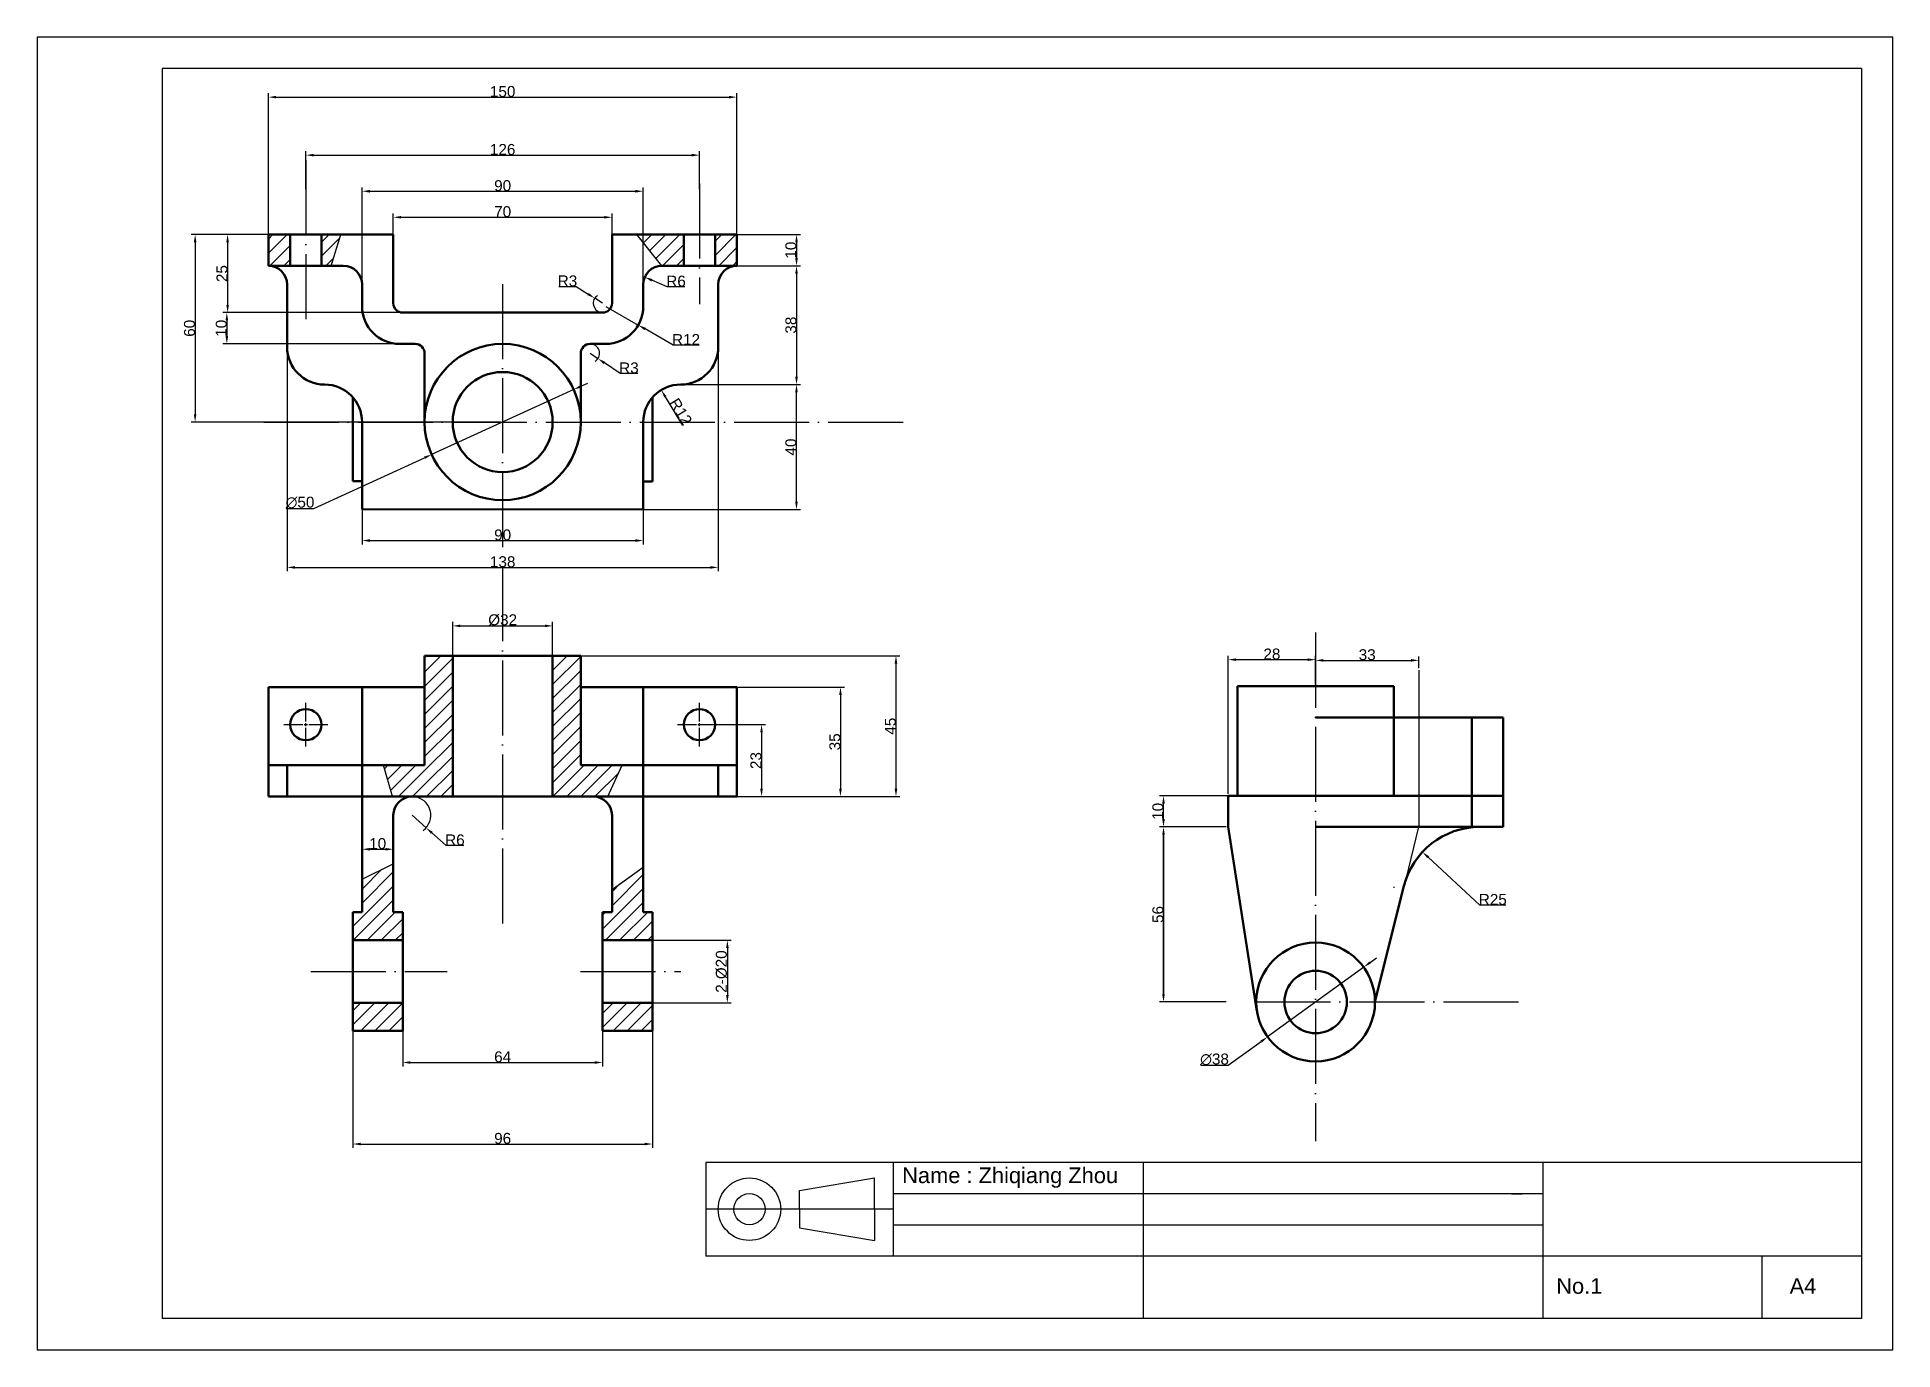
# Model space of a CAD drawing. Header units: millimetres. Extents: x 4111 to 4705, y 3215 to 3635.
import ezdxf

# ---------------------------------------------------------------- set-up
doc = ezdxf.new("R2010")
doc.units = ezdxf.units.MM
doc.linetypes.add('ACAD_ISO04W100', pattern=[30, 24, -3, 0, -3])
doc.linetypes.add('CENTER2', pattern=[28.575, 19.05, -3.175, 3.175, -3.175])
doc.layers.add('粗线', color=7, linetype='Continuous', lineweight=50)
doc.layers.add('辅助线', color=1, linetype='ACAD_ISO04W100')
doc.styles.get("Standard").update_dxf_attribs({"font": 'arial.ttf'})
doc.dimstyles.new('机械', dxfattribs={"dimtxt": 3.5, "dimasz": 2.5, "dimexe": 1.25, "dimexo": 0.625, "dimgap": 0, "dimtad": 1, "dimtoh": 1, "dimdsep": 46, "dimtxsty": 'Standard', "dimcen": 2.5035, "dimclrd": 3, "dimclre": 3, "dimclrt": 3, "dimadec": 0, "dimazin": 0, "dimtfac": 1, "dimtmove": 0, "dimatfit": 3, "dimfxl": 0, "dimarcsym": 0})

# ---------------------------------------------------------------- blocks, each defined once
blk = doc.blocks.new('*D1')
at = {"color": 3, "lineweight": -2, "transparency": 16777216}
for p, q in [((4184.41, 3571.37), (4170.74, 3571.37)), ((4171.99, 3568.87), (4171.99, 3548.87)), ((4227.41, 3546.37), (4170.74, 3546.37))]:
    blk.add_line(p, q, dxfattribs=at)
at = {"color": 3, "transparency": 16777216}
for points in [[(4171.57, 3568.87), (4172.4, 3568.87), (4171.99, 3571.37)], [(4171.57, 3548.87), (4172.4, 3548.87), (4171.99, 3546.37)]]:
    blk.add_solid(points, dxfattribs=at)
at = {"layer": 'Defpoints', "color": 0, "transparency": 16777216}
for p in [(4185.03, 3571.37), (4171.99, 3546.37), (4228.03, 3546.37)]:
    blk.add_point(p, dxfattribs=at)
at = {"color": 3, "transparency": 16777216, "insert": (4170.2, 3558.87), "char_height": 3.5, "attachment_point": 5, "rotation": 90}
blk.add_mtext('25', dxfattribs=at)
blk = doc.blocks.new('*D2')
at = {"color": 3, "lineweight": -2, "transparency": 16777216}
for p, q in [((4232.17, 3546.37), (4170.5, 3546.37)), ((4171.75, 3543.87), (4171.75, 3538.87)), ((4232.17, 3536.37), (4170.5, 3536.37))]:
    blk.add_line(p, q, dxfattribs=at)
at = {"color": 3, "transparency": 16777216}
for points in [[(4171.33, 3543.87), (4172.16, 3543.87), (4171.75, 3546.37)], [(4171.33, 3538.87), (4172.16, 3538.87), (4171.75, 3536.37)]]:
    blk.add_solid(points, dxfattribs=at)
at = {"layer": 'Defpoints', "color": 0, "transparency": 16777216}
for p in [(4232.79, 3546.37), (4171.75, 3536.37), (4232.79, 3536.37)]:
    blk.add_point(p, dxfattribs=at)
at = {"color": 3, "transparency": 16777216, "insert": (4169.96, 3541.37), "char_height": 3.5, "attachment_point": 5, "rotation": 90}
blk.add_mtext('10', dxfattribs=at)
blk = doc.blocks.new('*D3')
at = {"color": 3, "lineweight": -2, "transparency": 16777216}
for p, q in [((4207.6, 3571.37), (4160.34, 3571.37)), ((4161.59, 3568.87), (4161.59, 3513.87)), ((4259.41, 3511.37), (4160.34, 3511.37))]:
    blk.add_line(p, q, dxfattribs=at)
at = {"color": 3, "transparency": 16777216}
for points in [[(4161.18, 3568.87), (4162.01, 3568.87), (4161.59, 3571.37)], [(4161.18, 3513.87), (4162.01, 3513.87), (4161.59, 3511.37)]]:
    blk.add_solid(points, dxfattribs=at)
at = {"layer": 'Defpoints', "color": 0, "transparency": 16777216}
for p in [(4208.22, 3571.37), (4161.59, 3511.37), (4260.03, 3511.37)]:
    blk.add_point(p, dxfattribs=at)
at = {"color": 3, "transparency": 16777216, "insert": (4159.8, 3541.37), "char_height": 3.5, "attachment_point": 5, "rotation": 90}
blk.add_mtext('60', dxfattribs=at)
blk = doc.blocks.new('*D4')
at = {"color": 3, "lineweight": -2, "transparency": 16777216}
for p, q in [((4285.04, 3522.8), (4287.32, 3523.84)), ((4282.77, 3521.76), (4237.29, 3500.98)), ((4199.57, 3483.74), (4235.02, 3499.94)), ((4190.76, 3483.74), (4199.57, 3483.74))]:
    blk.add_line(p, q, dxfattribs=at)
at = {"color": 3, "transparency": 16777216}
for points in [[(4284.87, 3523.18), (4285.22, 3522.42), (4282.77, 3521.76)], [(4234.84, 3500.32), (4235.19, 3499.56), (4237.29, 3500.98)]]:
    blk.add_solid(points, dxfattribs=at)
at = {"layer": 'Defpoints', "color": 0, "transparency": 16777216}
for p in [(4282.77, 3521.76), (4237.29, 3500.98)]:
    blk.add_point(p, dxfattribs=at)
at = {"color": 3, "transparency": 16777216, "insert": (4195.16, 3485.63), "char_height": 3.5, "attachment_point": 5}
blk.add_mtext('∅50', dxfattribs=at)
blk = doc.blocks.new('*D5')
at = {"color": 3, "lineweight": -2, "transparency": 16777216}
for p, q in [((4215.03, 3485.76), (4215.03, 3472.2)), ((4305.03, 3485.76), (4305.03, 3472.2)), ((4217.53, 3473.45), (4302.53, 3473.45))]:
    blk.add_line(p, q, dxfattribs=at)
at = {"color": 3, "transparency": 16777216}
for points in [[(4217.53, 3473.87), (4217.53, 3473.03), (4215.03, 3473.45)], [(4302.53, 3473.87), (4302.53, 3473.03), (4305.03, 3473.45)]]:
    blk.add_solid(points, dxfattribs=at)
at = {"layer": 'Defpoints', "color": 0, "transparency": 16777216}
for p in [(4215.03, 3486.38), (4305.03, 3486.38), (4305.03, 3473.45)]:
    blk.add_point(p, dxfattribs=at)
at = {"color": 3, "transparency": 16777216, "insert": (4260.03, 3475.24), "char_height": 3.5, "attachment_point": 5}
blk.add_mtext('90', dxfattribs=at)
blk = doc.blocks.new('*D6')
at = {"color": 3, "lineweight": -2, "transparency": 16777216}
for p, q in [((4191.03, 3539.97), (4191.03, 3463.61)), ((4329.03, 3539.97), (4329.03, 3463.61)), ((4193.53, 3464.86), (4326.53, 3464.86))]:
    blk.add_line(p, q, dxfattribs=at)
at = {"color": 3, "transparency": 16777216}
for points in [[(4193.53, 3465.28), (4193.53, 3464.45), (4191.03, 3464.86)], [(4326.53, 3465.28), (4326.53, 3464.45), (4329.03, 3464.86)]]:
    blk.add_solid(points, dxfattribs=at)
at = {"layer": 'Defpoints', "color": 0, "transparency": 16777216}
for p in [(4191.03, 3540.59), (4329.03, 3540.59), (4329.03, 3464.86)]:
    blk.add_point(p, dxfattribs=at)
at = {"color": 3, "transparency": 16777216, "insert": (4260.03, 3466.65), "char_height": 3.5, "attachment_point": 5}
blk.add_mtext('138', dxfattribs=at)
blk = doc.blocks.new('*D7')
at = {"color": 3, "lineweight": -2, "transparency": 16777216}
for p, q in [((4225.03, 3560.99), (4225.03, 3578.13)), ((4227.53, 3576.88), (4292.53, 3576.88)), ((4295.03, 3560.99), (4295.03, 3578.13))]:
    blk.add_line(p, q, dxfattribs=at)
at = {"color": 3, "transparency": 16777216}
for points in [[(4227.53, 3577.3), (4227.53, 3576.47), (4225.03, 3576.88)], [(4292.53, 3577.3), (4292.53, 3576.47), (4295.03, 3576.88)]]:
    blk.add_solid(points, dxfattribs=at)
at = {"layer": 'Defpoints', "color": 0, "transparency": 16777216}
for p in [(4295.03, 3576.88), (4225.03, 3560.37), (4295.03, 3560.37)]:
    blk.add_point(p, dxfattribs=at)
at = {"color": 3, "transparency": 16777216, "insert": (4260.03, 3578.67), "char_height": 3.5, "attachment_point": 5}
blk.add_mtext('70', dxfattribs=at)
blk = doc.blocks.new('*D8')
at = {"color": 3, "lineweight": -2, "transparency": 16777216}
for p, q in [((4215.03, 3555.99), (4215.03, 3586.46)), ((4217.53, 3585.21), (4302.53, 3585.21)), ((4305.03, 3555.99), (4305.03, 3586.46))]:
    blk.add_line(p, q, dxfattribs=at)
at = {"color": 3, "transparency": 16777216}
for points in [[(4217.53, 3585.62), (4217.53, 3584.79), (4215.03, 3585.21)], [(4302.53, 3585.62), (4302.53, 3584.79), (4305.03, 3585.21)]]:
    blk.add_solid(points, dxfattribs=at)
at = {"layer": 'Defpoints', "color": 0, "transparency": 16777216}
for p in [(4305.03, 3585.21), (4215.03, 3555.37), (4305.03, 3555.37)]:
    blk.add_point(p, dxfattribs=at)
at = {"color": 3, "transparency": 16777216, "insert": (4260.03, 3586.99), "char_height": 3.5, "attachment_point": 5}
blk.add_mtext('90', dxfattribs=at)
blk = doc.blocks.new('*D9')
at = {"color": 3, "lineweight": -2, "transparency": 16777216}
for p, q in [((4197.03, 3585.83), (4197.03, 3598.02)), ((4199.53, 3596.77), (4320.53, 3596.77)), ((4323.03, 3585.83), (4323.03, 3598.02))]:
    blk.add_line(p, q, dxfattribs=at)
at = {"color": 3, "transparency": 16777216}
for points in [[(4199.53, 3597.19), (4199.53, 3596.35), (4197.03, 3596.77)], [(4320.53, 3597.19), (4320.53, 3596.35), (4323.03, 3596.77)]]:
    blk.add_solid(points, dxfattribs=at)
at = {"layer": 'Defpoints', "color": 0, "transparency": 16777216}
for p in [(4323.03, 3596.77), (4197.03, 3585.21), (4323.03, 3585.21)]:
    blk.add_point(p, dxfattribs=at)
at = {"color": 3, "transparency": 16777216, "insert": (4260.03, 3598.56), "char_height": 3.5, "attachment_point": 5}
blk.add_mtext('126', dxfattribs=at)
blk = doc.blocks.new('*D10')
at = {"color": 3, "lineweight": -2, "transparency": 16777216}
for p, q in [((4185.03, 3566.99), (4185.03, 3616.57)), ((4187.53, 3615.32), (4332.53, 3615.32)), ((4335.03, 3566.99), (4335.03, 3616.57))]:
    blk.add_line(p, q, dxfattribs=at)
at = {"color": 3, "transparency": 16777216}
for points in [[(4187.53, 3615.74), (4187.53, 3614.91), (4185.03, 3615.32)], [(4332.53, 3615.74), (4332.53, 3614.91), (4335.03, 3615.32)]]:
    blk.add_solid(points, dxfattribs=at)
at = {"layer": 'Defpoints', "color": 0, "transparency": 16777216}
for p in [(4335.03, 3615.32), (4185.03, 3566.37), (4335.03, 3566.37)]:
    blk.add_point(p, dxfattribs=at)
at = {"color": 3, "transparency": 16777216, "insert": (4260.03, 3617.11), "char_height": 3.5, "attachment_point": 5}
blk.add_mtext('150', dxfattribs=at)
blk = doc.blocks.new('*D11')
at = {"color": 3, "lineweight": -2, "transparency": 16777216}
for p, q in [((4332.42, 3571.37), (4355.34, 3571.37)), ((4354.09, 3568.87), (4354.09, 3563.87)), ((4332.42, 3561.37), (4355.34, 3561.37))]:
    blk.add_line(p, q, dxfattribs=at)
at = {"color": 3, "transparency": 16777216}
for points in [[(4353.67, 3568.87), (4354.51, 3568.87), (4354.09, 3571.37)], [(4353.67, 3563.87), (4354.51, 3563.87), (4354.09, 3561.37)]]:
    blk.add_solid(points, dxfattribs=at)
at = {"layer": 'Defpoints', "color": 0, "transparency": 16777216}
for p in [(4331.8, 3571.37), (4331.8, 3561.37), (4354.09, 3561.37)]:
    blk.add_point(p, dxfattribs=at)
at = {"color": 3, "transparency": 16777216, "insert": (4352.3, 3566.37), "char_height": 3.5, "attachment_point": 5, "rotation": 90}
blk.add_mtext('10', dxfattribs=at)
blk = doc.blocks.new('*D12')
at = {"color": 3, "lineweight": -2, "transparency": 16777216}
for p, q in [((4332.42, 3561.37), (4355.34, 3561.37)), ((4354.09, 3558.87), (4354.09, 3525.87)), ((4317.66, 3523.37), (4355.34, 3523.37))]:
    blk.add_line(p, q, dxfattribs=at)
at = {"color": 3, "transparency": 16777216}
for points in [[(4353.67, 3558.87), (4354.51, 3558.87), (4354.09, 3561.37)], [(4353.67, 3525.87), (4354.51, 3525.87), (4354.09, 3523.37)]]:
    blk.add_solid(points, dxfattribs=at)
at = {"layer": 'Defpoints', "color": 0, "transparency": 16777216}
for p in [(4331.8, 3561.37), (4317.03, 3523.37), (4354.09, 3523.37)]:
    blk.add_point(p, dxfattribs=at)
at = {"color": 3, "transparency": 16777216, "insert": (4352.3, 3542.37), "char_height": 3.5, "attachment_point": 5, "rotation": 90}
blk.add_mtext('38', dxfattribs=at)
blk = doc.blocks.new('*D13')
at = {"color": 3, "lineweight": -2, "transparency": 16777216}
blk.add_line((4317.72, 3510.23), (4312.1, 3519.49), dxfattribs=at)
at = {"color": 3, "transparency": 16777216}
blk.add_solid([(4312.45, 3519.7), (4311.74, 3519.27), (4310.8, 3521.62)], dxfattribs=at)
at = {"layer": 'Defpoints', "color": 0, "transparency": 16777216}
for p in [(4310.8, 3521.62), (4317.03, 3511.37)]:
    blk.add_point(p, dxfattribs=at)
at = {"color": 3, "transparency": 16777216, "insert": (4317.06, 3514.71), "char_height": 3.5, "attachment_point": 5, "rotation": 301.29414}
blk.add_mtext('R12', dxfattribs=at)
blk = doc.blocks.new('*D14')
at = {"color": 3, "lineweight": -2, "transparency": 16777216}
for p, q in [((4288.03, 3533.37), (4290.52, 3531.69)), ((4297.62, 3526.89), (4292.59, 3530.29)), ((4303.27, 3526.89), (4297.62, 3526.89))]:
    blk.add_line(p, q, dxfattribs=at)
blk.add_arc((4288.03, 3533.37), 3, 302.07634, 78.06338, dxfattribs=at)
at = {"color": 3, "transparency": 16777216}
blk.add_solid([(4292.82, 3530.63), (4292.35, 3529.94), (4290.52, 3531.69)], dxfattribs=at)
at = {"layer": 'Defpoints', "color": 0, "transparency": 16777216}
for p in [(4288.03, 3533.37), (4290.52, 3531.69)]:
    blk.add_point(p, dxfattribs=at)
at = {"color": 3, "transparency": 16777216, "insert": (4300.44, 3528.68), "char_height": 3.5, "attachment_point": 5}
blk.add_mtext('R3', dxfattribs=at)
blk = doc.blocks.new('*D15')
at = {"color": 3, "lineweight": -2, "transparency": 16777216}
for p, q in [((4312.7, 3554.65), (4307.81, 3556.74)), ((4318.35, 3554.65), (4312.7, 3554.65))]:
    blk.add_line(p, q, dxfattribs=at)
at = {"color": 3, "transparency": 16777216}
blk.add_solid([(4307.97, 3557.13), (4307.65, 3556.36), (4305.51, 3557.72)], dxfattribs=at)
at = {"layer": 'Defpoints', "color": 0, "transparency": 16777216}
for p in [(4305.51, 3557.72), (4311.03, 3555.37)]:
    blk.add_point(p, dxfattribs=at)
at = {"color": 3, "transparency": 16777216, "insert": (4315.53, 3556.44), "char_height": 3.5, "attachment_point": 5}
blk.add_mtext('R6', dxfattribs=at)
blk = doc.blocks.new('*D16')
at = {"color": 3, "lineweight": -2, "transparency": 16777216}
for p, q in [((4277.96, 3554.72), (4283.61, 3554.72)), ((4283.61, 3554.72), (4287.39, 3552.32)), ((4292.03, 3549.37), (4289.5, 3550.98))]:
    blk.add_line(p, q, dxfattribs=at)
blk.add_arc((4292.03, 3549.37), 3, 123.67905, 258.06338, dxfattribs=at)
at = {"color": 3, "transparency": 16777216}
blk.add_solid([(4287.61, 3552.67), (4287.17, 3551.97), (4289.5, 3550.98)], dxfattribs=at)
at = {"layer": 'Defpoints', "color": 0, "transparency": 16777216}
for p in [(4289.5, 3550.98), (4292.03, 3549.37)]:
    blk.add_point(p, dxfattribs=at)
at = {"color": 3, "transparency": 16777216, "insert": (4280.78, 3556.51), "char_height": 3.5, "attachment_point": 5}
blk.add_mtext('R3', dxfattribs=at)
blk = doc.blocks.new('*D17')
at = {"color": 3, "lineweight": -2, "transparency": 16777216}
for p, q in [((4293.03, 3548.37), (4303.44, 3542.4)), ((4314.57, 3536.02), (4305.61, 3541.15)), ((4322.9, 3536.02), (4314.57, 3536.02))]:
    blk.add_line(p, q, dxfattribs=at)
at = {"color": 3, "transparency": 16777216}
blk.add_solid([(4305.82, 3541.52), (4305.4, 3540.79), (4303.44, 3542.4)], dxfattribs=at)
at = {"layer": 'Defpoints', "color": 0, "transparency": 16777216}
for p in [(4293.03, 3548.37), (4303.44, 3542.4)]:
    blk.add_point(p, dxfattribs=at)
at = {"color": 3, "transparency": 16777216, "insert": (4318.73, 3537.77), "char_height": 3.5, "attachment_point": 5}
blk.add_mtext('R12', dxfattribs=at)
blk = doc.blocks.new('*D18')
at = {"color": 3, "lineweight": -2, "transparency": 16777216}
for p, q in [((4244.03, 3414.68), (4244.03, 3447.41)), ((4246.53, 3446.16), (4273.53, 3446.16)), ((4276.03, 3414.68), (4276.03, 3447.41))]:
    blk.add_line(p, q, dxfattribs=at)
at = {"color": 3, "transparency": 16777216}
for points in [[(4246.53, 3446.58), (4246.53, 3445.74), (4244.03, 3446.16)], [(4273.53, 3446.58), (4273.53, 3445.74), (4276.03, 3446.16)]]:
    blk.add_solid(points, dxfattribs=at)
at = {"layer": 'Defpoints', "color": 0, "transparency": 16777216}
for p in [(4276.03, 3446.16), (4244.03, 3414.06), (4276.03, 3414.06)]:
    blk.add_point(p, dxfattribs=at)
at = {"color": 3, "transparency": 16777216, "insert": (4260.03, 3448.04), "char_height": 3.5, "attachment_point": 5}
blk.add_mtext('%%C32', dxfattribs=at)
blk = doc.blocks.new('*U19')
at = {"color": 0, "linetype": 'CENTER2', "transparency": 16777216}
for p, q in [((0, 1), (0, 7)), ((-7, 0), (-1, 0)), ((1, 0), (7, 0)), ((0, -7), (0, -1))]:
    blk.add_line(p, q, dxfattribs=at)
at = {"color": 0, "linetype": 'Continuous', "transparency": 16777216}
for p, q in [((-0.5, 0), (0.5, 0)), ((0, -0.5), (0, 0.5))]:
    blk.add_line(p, q, dxfattribs=at)
blk = doc.blocks.new('*U20')
at = {"color": 0, "linetype": 'CENTER2', "transparency": 16777216}
for p, q in [((0, 1), (0, 7)), ((-7, 0), (-1, 0)), ((1, 0), (7, 0)), ((0, -7), (0, -1))]:
    blk.add_line(p, q, dxfattribs=at)
at = {"color": 0, "linetype": 'Continuous', "transparency": 16777216}
for p, q in [((-0.5, 0), (0.5, 0)), ((0, -0.5), (0, 0.5))]:
    blk.add_line(p, q, dxfattribs=at)
blk = doc.blocks.new('*D21')
at = {"color": 3, "lineweight": -2, "transparency": 16777216}
for p, q in [((4215.03, 3374.69), (4215.03, 3373.44)), ((4217.53, 3374.69), (4222.53, 3374.69)), ((4225.03, 3374.69), (4225.03, 3373.44))]:
    blk.add_line(p, q, dxfattribs=at)
at = {"color": 3, "transparency": 16777216}
for points in [[(4217.53, 3375.11), (4217.53, 3374.27), (4215.03, 3374.69)], [(4222.53, 3375.11), (4222.53, 3374.27), (4225.03, 3374.69)]]:
    blk.add_solid(points, dxfattribs=at)
at = {"layer": 'Defpoints', "color": 0, "transparency": 16777216}
for p in [(4215.03, 3375.32), (4225.03, 3375.32), (4225.03, 3374.69)]:
    blk.add_point(p, dxfattribs=at)
at = {"color": 3, "transparency": 16777216, "insert": (4220.03, 3376.48), "char_height": 3.5, "attachment_point": 5}
blk.add_mtext('10', dxfattribs=at)
blk = doc.blocks.new('*D22')
at = {"color": 3, "lineweight": -2, "transparency": 16777216}
for p, q in [((4323.66, 3414.56), (4344.15, 3414.56)), ((4342.9, 3412.06), (4342.9, 3394.06)), ((4323.66, 3391.56), (4344.15, 3391.56))]:
    blk.add_line(p, q, dxfattribs=at)
at = {"color": 3, "transparency": 16777216}
for points in [[(4342.48, 3412.06), (4343.31, 3412.06), (4342.9, 3414.56)], [(4342.48, 3394.06), (4343.31, 3394.06), (4342.9, 3391.56)]]:
    blk.add_solid(points, dxfattribs=at)
at = {"layer": 'Defpoints', "color": 0, "transparency": 16777216}
for p in [(4323.03, 3414.56), (4323.03, 3391.56), (4342.9, 3391.56)]:
    blk.add_point(p, dxfattribs=at)
at = {"color": 3, "transparency": 16777216, "insert": (4341.11, 3403.06), "char_height": 3.5, "attachment_point": 5, "rotation": 90}
blk.add_mtext('23', dxfattribs=at)
blk = doc.blocks.new('*D23')
at = {"color": 3, "lineweight": -2, "transparency": 16777216}
for p, q in [((4324.58, 3426.56), (4369.41, 3426.56)), ((4368.16, 3424.06), (4368.16, 3394.06)), ((4324.58, 3391.56), (4369.41, 3391.56))]:
    blk.add_line(p, q, dxfattribs=at)
at = {"color": 3, "transparency": 16777216}
for points in [[(4367.74, 3424.06), (4368.57, 3424.06), (4368.16, 3426.56)], [(4367.74, 3394.06), (4368.57, 3394.06), (4368.16, 3391.56)]]:
    blk.add_solid(points, dxfattribs=at)
at = {"layer": 'Defpoints', "color": 0, "transparency": 16777216}
for p in [(4323.95, 3426.56), (4323.95, 3391.56), (4368.16, 3391.56)]:
    blk.add_point(p, dxfattribs=at)
at = {"color": 3, "transparency": 16777216, "insert": (4366.37, 3409.06), "char_height": 3.5, "attachment_point": 5, "rotation": 90}
blk.add_mtext('35', dxfattribs=at)
blk = doc.blocks.new('*D24')
at = {"color": 3, "lineweight": -2, "transparency": 16777216}
for p, q in [((4281.16, 3436.56), (4387.17, 3436.56)), ((4385.92, 3434.06), (4385.92, 3394.06)), ((4281.16, 3391.56), (4387.17, 3391.56))]:
    blk.add_line(p, q, dxfattribs=at)
at = {"color": 3, "transparency": 16777216}
for points in [[(4385.5, 3434.06), (4386.34, 3434.06), (4385.92, 3436.56)], [(4385.5, 3394.06), (4386.34, 3394.06), (4385.92, 3391.56)]]:
    blk.add_solid(points, dxfattribs=at)
at = {"layer": 'Defpoints', "color": 0, "transparency": 16777216}
for p in [(4280.53, 3436.56), (4280.53, 3391.56), (4385.92, 3391.56)]:
    blk.add_point(p, dxfattribs=at)
at = {"color": 3, "transparency": 16777216, "insert": (4384.14, 3414.06), "char_height": 3.5, "attachment_point": 5, "rotation": 90}
blk.add_mtext('45', dxfattribs=at)
blk = doc.blocks.new('*D25')
at = {"color": 3, "lineweight": -2, "transparency": 16777216}
for p, q in [((4228.03, 3324.93), (4228.03, 3305.22)), ((4292.03, 3324.93), (4292.03, 3305.22)), ((4230.53, 3306.47), (4289.53, 3306.47))]:
    blk.add_line(p, q, dxfattribs=at)
at = {"color": 3, "transparency": 16777216}
for points in [[(4230.53, 3306.88), (4230.53, 3306.05), (4228.03, 3306.47)], [(4289.53, 3306.88), (4289.53, 3306.05), (4292.03, 3306.47)]]:
    blk.add_solid(points, dxfattribs=at)
at = {"layer": 'Defpoints', "color": 0, "transparency": 16777216}
for p in [(4228.03, 3325.56), (4292.03, 3325.56), (4292.03, 3306.47)]:
    blk.add_point(p, dxfattribs=at)
at = {"color": 3, "transparency": 16777216, "insert": (4260.03, 3308.25), "char_height": 3.5, "attachment_point": 5}
blk.add_mtext('64', dxfattribs=at)
blk = doc.blocks.new('*D26')
at = {"color": 3, "lineweight": -2, "transparency": 16777216}
for p, q in [((4212.03, 3330.58), (4212.03, 3279.13)), ((4308.03, 3324.93), (4308.03, 3279.13)), ((4214.53, 3280.38), (4305.53, 3280.38))]:
    blk.add_line(p, q, dxfattribs=at)
at = {"color": 3, "transparency": 16777216}
for points in [[(4214.53, 3280.79), (4214.53, 3279.96), (4212.03, 3280.38)], [(4305.53, 3280.79), (4305.53, 3279.96), (4308.03, 3280.38)]]:
    blk.add_solid(points, dxfattribs=at)
at = {"layer": 'Defpoints', "color": 0, "transparency": 16777216}
for p in [(4212.03, 3331.21), (4308.03, 3325.56), (4308.03, 3280.38)]:
    blk.add_point(p, dxfattribs=at)
at = {"color": 3, "transparency": 16777216, "insert": (4260.03, 3282.17), "char_height": 3.5, "attachment_point": 5}
blk.add_mtext('96', dxfattribs=at)
blk = doc.blocks.new('*D27')
at = {"color": 3, "lineweight": -2, "transparency": 16777216}
for p, q in [((4300.75, 3345.56), (4333.2, 3345.56)), ((4331.95, 3343.06), (4331.95, 3328.06)), ((4300.75, 3325.56), (4333.2, 3325.56))]:
    blk.add_line(p, q, dxfattribs=at)
at = {"color": 3, "transparency": 16777216}
for points in [[(4331.54, 3343.06), (4332.37, 3343.06), (4331.95, 3345.56)], [(4331.54, 3328.06), (4332.37, 3328.06), (4331.95, 3325.56)]]:
    blk.add_solid(points, dxfattribs=at)
at = {"layer": 'Defpoints', "color": 0, "transparency": 16777216}
for p in [(4300.13, 3345.56), (4300.13, 3325.56), (4331.95, 3325.56)]:
    blk.add_point(p, dxfattribs=at)
at = {"color": 3, "transparency": 16777216, "insert": (4330.07, 3335.56), "char_height": 3.5, "attachment_point": 5, "rotation": 90}
blk.add_mtext('2-%%C20', dxfattribs=at)
blk = doc.blocks.new('*D28')
at = {"color": 3, "lineweight": -2, "transparency": 16777216}
for p, q in [((4537.66, 3338.43), (4539.69, 3339.9)), ((4535.64, 3336.96), (4504.86, 3314.67)), ((4492.3, 3305.58), (4502.83, 3313.21)), ((4483.47, 3305.58), (4492.3, 3305.58))]:
    blk.add_line(p, q, dxfattribs=at)
at = {"color": 3, "transparency": 16777216}
for points in [[(4537.42, 3338.77), (4537.91, 3338.09), (4535.64, 3336.96)], [(4502.59, 3313.55), (4503.08, 3312.87), (4504.86, 3314.67)]]:
    blk.add_solid(points, dxfattribs=at)
at = {"layer": 'Defpoints', "color": 0, "transparency": 16777216}
for p in [(4535.64, 3336.96), (4504.86, 3314.67)]:
    blk.add_point(p, dxfattribs=at)
at = {"color": 3, "transparency": 16777216, "insert": (4487.88, 3307.46), "char_height": 3.5, "attachment_point": 5}
blk.add_mtext('∅38', dxfattribs=at)
blk = doc.blocks.new('*D29')
at = {"color": 3, "lineweight": -2, "transparency": 16777216}
for p, q in [((4572.77, 3356.82), (4556.27, 3372.12)), ((4581.16, 3356.82), (4572.77, 3356.82))]:
    blk.add_line(p, q, dxfattribs=at)
at = {"color": 3, "transparency": 16777216}
blk.add_solid([(4556.56, 3372.43), (4555.99, 3371.82), (4554.44, 3373.82)], dxfattribs=at)
at = {"layer": 'Defpoints', "color": 0, "transparency": 16777216}
for p in [(4554.44, 3373.82), (4572.77, 3356.82)]:
    blk.add_point(p, dxfattribs=at)
at = {"color": 3, "transparency": 16777216, "insert": (4576.96, 3358.61), "char_height": 3.5, "attachment_point": 5}
blk.add_mtext('R25', dxfattribs=at)
blk = doc.blocks.new('*D30')
at = {"color": 3, "lineweight": -2, "transparency": 16777216}
for p, q in [((4491.62, 3381.82), (4470.3, 3381.82)), ((4471.55, 3379.32), (4471.55, 3328.32)), ((4491.62, 3325.82), (4470.3, 3325.82))]:
    blk.add_line(p, q, dxfattribs=at)
at = {"color": 3, "transparency": 16777216}
for points in [[(4471.13, 3379.32), (4471.97, 3379.32), (4471.55, 3381.82)], [(4471.13, 3328.32), (4471.97, 3328.32), (4471.55, 3325.82)]]:
    blk.add_solid(points, dxfattribs=at)
at = {"layer": 'Defpoints', "color": 0, "transparency": 16777216}
for p in [(4492.25, 3381.82), (4471.55, 3325.82), (4492.25, 3325.82)]:
    blk.add_point(p, dxfattribs=at)
at = {"color": 3, "transparency": 16777216, "insert": (4469.76, 3353.82), "char_height": 3.5, "attachment_point": 5, "rotation": 90}
blk.add_mtext('56', dxfattribs=at)
blk = doc.blocks.new('*D31')
at = {"color": 3, "lineweight": -2, "transparency": 16777216}
for p, q in [((4480.34, 3381.82), (4470.3, 3381.82)), ((4471.55, 3328.32), (4471.55, 3379.32)), ((4491.62, 3325.82), (4470.3, 3325.82))]:
    blk.add_line(p, q, dxfattribs=at)
at = {"color": 3, "transparency": 16777216}
for points in [[(4471.13, 3379.32), (4471.97, 3379.32), (4471.55, 3381.82)], [(4471.13, 3328.32), (4471.97, 3328.32), (4471.55, 3325.82)]]:
    blk.add_solid(points, dxfattribs=at)
at = {"layer": 'Defpoints', "color": 0, "transparency": 16777216}
for p in [(4471.55, 3381.82), (4480.96, 3381.82), (4492.25, 3325.82)]:
    blk.add_point(p, dxfattribs=at)
at = {"color": 3, "transparency": 16777216, "insert": (4469.76, 3353.82), "char_height": 3.5, "attachment_point": 5, "rotation": 90}
blk.add_mtext('56', dxfattribs=at)
blk = doc.blocks.new('*D32')
at = {"color": 3, "lineweight": -2, "transparency": 16777216}
for p, q in [((4494.62, 3391.82), (4470.3, 3391.82)), ((4471.55, 3384.32), (4471.55, 3389.32)), ((4480.34, 3381.82), (4470.3, 3381.82))]:
    blk.add_line(p, q, dxfattribs=at)
at = {"color": 3, "transparency": 16777216}
for points in [[(4471.13, 3389.32), (4471.97, 3389.32), (4471.55, 3391.82)], [(4471.13, 3384.32), (4471.97, 3384.32), (4471.55, 3381.82)]]:
    blk.add_solid(points, dxfattribs=at)
at = {"layer": 'Defpoints', "color": 0, "transparency": 16777216}
for p in [(4471.55, 3391.82), (4495.25, 3391.82), (4480.96, 3381.82)]:
    blk.add_point(p, dxfattribs=at)
at = {"color": 3, "transparency": 16777216, "insert": (4469.76, 3386.82), "char_height": 3.5, "attachment_point": 5, "rotation": 90}
blk.add_mtext('10', dxfattribs=at)
blk = doc.blocks.new('*D33')
at = {"color": 3, "lineweight": -2, "transparency": 16777216}
for p, q in [((4492.25, 3392.44), (4492.25, 3436.6)), ((4494.75, 3435.35), (4517.75, 3435.35)), ((4520.25, 3427.44), (4520.25, 3436.6))]:
    blk.add_line(p, q, dxfattribs=at)
at = {"color": 3, "transparency": 16777216}
for points in [[(4494.75, 3435.76), (4494.75, 3434.93), (4492.25, 3435.35)], [(4517.75, 3435.76), (4517.75, 3434.93), (4520.25, 3435.35)]]:
    blk.add_solid(points, dxfattribs=at)
at = {"layer": 'Defpoints', "color": 0, "transparency": 16777216}
for p in [(4520.25, 3435.35), (4520.25, 3426.82), (4492.25, 3391.82)]:
    blk.add_point(p, dxfattribs=at)
at = {"color": 3, "transparency": 16777216, "insert": (4506.25, 3437.13), "char_height": 3.5, "attachment_point": 5}
blk.add_mtext('28', dxfattribs=at)
blk = doc.blocks.new('*D34')
at = {"color": 3, "lineweight": -2, "transparency": 16777216}
for p, q in [((4317.66, 3523.37), (4355.32, 3523.37)), ((4354.07, 3485.88), (4354.07, 3520.87)), ((4291.41, 3483.38), (4355.32, 3483.38))]:
    blk.add_line(p, q, dxfattribs=at)
at = {"color": 3, "transparency": 16777216}
for points in [[(4353.66, 3520.87), (4354.49, 3520.87), (4354.07, 3523.37)], [(4353.66, 3485.88), (4354.49, 3485.88), (4354.07, 3483.38)]]:
    blk.add_solid(points, dxfattribs=at)
at = {"layer": 'Defpoints', "color": 0, "transparency": 16777216}
for p in [(4317.03, 3523.37), (4354.07, 3523.37), (4290.79, 3483.38)]:
    blk.add_point(p, dxfattribs=at)
at = {"color": 3, "transparency": 16777216, "insert": (4352.29, 3503.37), "char_height": 3.5, "attachment_point": 5, "rotation": 90}
blk.add_mtext('40', dxfattribs=at)
blk = doc.blocks.new('*D35')
at = {"color": 3, "lineweight": -2, "transparency": 16777216}
for p, q in [((4520.25, 3432.65), (4520.25, 3436.37)), ((4522.75, 3435.12), (4550.75, 3435.12)), ((4553.25, 3432.65), (4553.25, 3436.37))]:
    blk.add_line(p, q, dxfattribs=at)
at = {"color": 3, "transparency": 16777216}
for points in [[(4522.75, 3435.54), (4522.75, 3434.7), (4520.25, 3435.12)], [(4550.75, 3435.54), (4550.75, 3434.7), (4553.25, 3435.12)]]:
    blk.add_solid(points, dxfattribs=at)
at = {"layer": 'Defpoints', "color": 0, "transparency": 16777216}
for p in [(4553.25, 3435.12), (4520.25, 3432.02), (4553.25, 3432.02)]:
    blk.add_point(p, dxfattribs=at)
at = {"color": 3, "transparency": 16777216, "insert": (4536.75, 3436.91), "char_height": 3.5, "attachment_point": 5}
blk.add_mtext('33', dxfattribs=at)

msp = doc.modelspace()

# ---------------------------------------------------------------- hatches: boundary and pattern name
h = msp.add_hatch()
h.set_pattern_fill('LINE', color=4, angle=45)
h.paths.add_polyline_path([(4192.03, 3571.369), (4185.03, 3571.369), (4185.03, 3561.369), (4192.03, 3561.369)])
h = msp.add_hatch()
h.set_pattern_fill('LINE', color=4, angle=45)
h.paths.add_polyline_path([(4208.224, 3571.369), (4202.03, 3571.369), (4202.03, 3561.369), (4205.127, 3561.369)])
h = msp.add_hatch()
h.set_pattern_fill('LINE', color=4, angle=45)
h.paths.add_polyline_path([(4318.03, 3571.369), (4303.021, 3571.369), (4311.03, 3561.369), (4318.03, 3561.369)])
h = msp.add_hatch()
h.set_pattern_fill('LINE', color=4, angle=45)
h.paths.add_polyline_path([(4335.03, 3571.369), (4328.03, 3571.369), (4328.03, 3561.369), (4335.03, 3561.369)])
h = msp.add_hatch()
h.set_pattern_fill('LINE', color=4, angle=45)
h.paths.add_polyline_path([(4244.03, 3436.557), (4235.03, 3436.557), (4235.03, 3391.557), (4244.03, 3391.557)])
h = msp.add_hatch()
h.set_pattern_fill('LINE', color=4, angle=45)
h.paths.add_polyline_path([(4285.03, 3436.557), (4276.03, 3436.557), (4276.03, 3426.557), (4276.03, 3391.557), (4285.03, 3391.557)])
h = msp.add_hatch()
h.set_pattern_fill('LINE', color=4, angle=45)
h.paths.add_polyline_path([(4235.03, 3401.557), (4221.85, 3401.557), (4224.743, 3391.557), (4235.03, 3391.557)])
h = msp.add_hatch()
h.set_pattern_fill('LINE', color=4, angle=45)
h.paths.add_polyline_path([(4298.289, 3401.557), (4285.03, 3401.557), (4285.03, 3391.557), (4293.641, 3391.557)])
h = msp.add_hatch()
h.set_pattern_fill('LINE', color=4, angle=45)
h.paths.add_polyline_path([(4228.03, 3354.557), (4225.03, 3354.557), (4225.03, 3370.057), (4215.03, 3365.14), (4215.03, 3354.557), (4212.03, 3354.557), (4212.03, 3345.557), (4228.03, 3345.557)])
h = msp.add_hatch()
h.set_pattern_fill('LINE', color=4, angle=45)
h.paths.add_polyline_path([(4308.03, 3354.557), (4305.03, 3354.557), (4305.03, 3368.963), (4295.03, 3361.834), (4295.03, 3354.557), (4292.03, 3354.557), (4292.03, 3345.557), (4308.03, 3345.557)])
h = msp.add_hatch()
h.set_pattern_fill('LINE', color=4, angle=45)
h.paths.add_polyline_path([(4228.03, 3325.557), (4212.03, 3325.557), (4212.03, 3316.557), (4228.03, 3316.557)])
h = msp.add_hatch()
h.set_pattern_fill('LINE', color=4, angle=45)
h.paths.add_polyline_path([(4308.03, 3325.557), (4292.03, 3325.557), (4292.03, 3316.557), (4308.03, 3316.557)])

# ---------------------------------------------------------------- linework, layer by layer
for p, q in [((4695.016, 3624.521), (4151.016, 3624.521)), ((4151.016, 3624.521), (4151.016, 3224.521)), ((4695.016, 3624.521), (4695.016, 3224.521)), ((4205.127, 3561.369), (4208.224, 3571.369)), ((4311.03, 3561.369), (4303.021, 3571.369)), ((4553.248, 3432.021), (4553.248, 3381.819)), ((4224.743, 3391.557), (4221.85, 3401.557)), ((4293.641, 3391.557), (4298.289, 3401.557)), ((4549.192, 3365.138), (4553.248, 3381.819)), ((4215.03, 3365.14), (4225.03, 3370.057)), ((4295.03, 3361.834), (4305.03, 3368.963)), ((4695.016, 3274.521), (4325.016, 3274.521)), ((4325.016, 3274.521), (4325.016, 3244.521)), ((4385.016, 3274.521), (4385.016, 3244.521)), ((4465.016, 3274.521), (4465.016, 3224.521)), ((4593.016, 3274.521), (4593.016, 3224.521)), ((4355.016, 3265.521), (4379.016, 3269.521)), ((4379.016, 3259.521), (4379.016, 3269.521)), ((4355.016, 3259.521), (4355.016, 3265.521)), ((4385.016, 3264.521), (4593.016, 3264.521)), ((4593.016, 3264.521), (4583.02, 3264.246)), ((4385.016, 3259.521), (4325.016, 3259.521)), ((4355.016, 3259.521), (4355.016, 3253.521)), ((4379.016, 3259.521), (4379.016, 3249.521)), ((4355.016, 3253.521), (4379.016, 3249.521)), ((4385.016, 3254.521), (4593.016, 3254.521)), ((4695.016, 3244.521), (4325.016, 3244.521)), ((4663.016, 3244.521), (4663.016, 3224.521)), ((4695.016, 3224.521), (4151.016, 3224.521))]:
    msp.add_line(p, q)
at = {"color": 3}
for p, q in [((4231.03, 3385.557), (4235.515, 3381.572)), ((4241.925, 3375.877), (4237.384, 3379.911)), ((4247.566, 3375.877), (4241.925, 3375.877))]:
    msp.add_line(p, q, dxfattribs=at)
msp.add_lwpolyline([(4111.016, 3214.521), (4705.016, 3214.521), (4705.016, 3634.521), (4111.016, 3634.521)], close=True)
for radius in [10, 5]:
    msp.add_circle((4339.016, 3259.521), radius)
msp.add_arc((4231.03, 3385.557), 6, 306.440372, 84.03169, dxfattribs=at)
msp.add_solid([(4237.661, 3380.223), (4237.107, 3379.6), (4235.515, 3381.572)], dxfattribs=at)
at = {"layer": '粗线'}
for p, q in [((4185.03, 3571.369), (4225.03, 3571.369)), ((4185.03, 3571.369), (4185.03, 3561.369)), ((4192.03, 3561.369), (4192.03, 3571.369)), ((4202.03, 3561.369), (4202.03, 3571.369)), ((4225.03, 3549.369), (4225.03, 3571.369)), ((4295.03, 3549.369), (4295.03, 3571.369)), ((4295.03, 3571.369), (4335.03, 3571.369)), ((4318.03, 3561.369), (4318.03, 3571.369)), ((4328.03, 3561.369), (4328.03, 3571.369)), ((4335.03, 3571.369), (4335.03, 3561.369)), ((4185.03, 3561.369), (4209.03, 3561.369)), ((4311.03, 3561.369), (4335.03, 3561.369)), ((4191.03, 3555.369), (4191.03, 3535.369)), ((4215.03, 3555.369), (4215.03, 3548.369)), ((4305.03, 3555.369), (4305.03, 3548.369)), ((4329.03, 3555.369), (4329.03, 3535.369)), ((4228.03, 3546.369), (4292.03, 3546.369)), ((4227.03, 3536.369), (4232.03, 3536.369)), ((4288.03, 3536.369), (4293.03, 3536.369)), ((4235.03, 3511.369), (4235.03, 3533.369)), ((4285.03, 3511.369), (4285.03, 3533.369)), ((4212.03, 3492.452), (4212.03, 3519.306)), ((4308.03, 3492.365), (4308.03, 3519.306)), ((4215.03, 3483.491), (4215.03, 3511.369)), ((4305.03, 3483.369), (4305.03, 3511.369)), ((4212.03, 3492.452), (4215.03, 3492.452)), ((4305.03, 3492.369), (4308.03, 3492.365)), ((4215.03, 3483.481), (4305.03, 3483.359)), ((4235.03, 3401.557), (4235.03, 3436.557)), ((4235.03, 3436.557), (4244.03, 3436.557)), ((4244.03, 3436.557), (4244.03, 3391.557)), ((4244.03, 3426.557), (4244.03, 3436.557)), ((4244.03, 3436.557), (4276.03, 3436.557)), ((4276.03, 3391.557), (4276.03, 3436.557)), ((4276.03, 3436.557), (4285.03, 3436.557)), ((4276.03, 3436.557), (4276.03, 3426.557)), ((4285.03, 3436.557), (4285.03, 3401.557)), ((4185.03, 3391.557), (4185.03, 3426.557)), ((4185.03, 3426.557), (4235.03, 3426.557)), ((4215.03, 3417.362), (4215.03, 3426.557)), ((4215.03, 3426.557), (4215.03, 3354.557)), ((4285.03, 3426.557), (4335.03, 3426.557)), ((4305.03, 3426.557), (4305.03, 3354.557)), ((4335.03, 3426.557), (4335.03, 3391.557)), ((4495.248, 3391.819), (4495.248, 3426.819)), ((4495.248, 3426.819), (4545.248, 3426.819)), ((4545.248, 3426.819), (4545.248, 3391.819)), ((4520.248, 3416.819), (4580.248, 3416.819)), ((4570.248, 3381.819), (4570.248, 3416.819)), ((4580.248, 3381.819), (4580.248, 3416.819)), ((4185.03, 3401.557), (4235.03, 3401.557)), ((4191.03, 3401.557), (4191.03, 3391.557)), ((4285.03, 3401.557), (4335.03, 3401.557)), ((4329.03, 3401.557), (4329.03, 3391.557)), ((4492.248, 3391.819), (4492.248, 3381.819)), ((4492.248, 3391.819), (4580.248, 3391.819)), ((4335.03, 3391.557), (4185.03, 3391.557)), ((4225.03, 3354.557), (4225.03, 3385.557)), ((4295.03, 3354.557), (4295.03, 3385.557)), ((4492.248, 3381.819), (4501.476, 3322.88)), ((4520.248, 3381.819), (4580.248, 3381.819)), ((4548.513, 3362.883), (4539.248, 3325.819)), ((4215.03, 3354.557), (4212.03, 3354.557)), ((4212.03, 3354.557), (4212.03, 3316.557)), ((4228.03, 3354.557), (4225.03, 3354.557)), ((4228.03, 3316.557), (4228.03, 3354.557)), ((4292.03, 3316.557), (4292.03, 3354.557)), ((4292.03, 3354.557), (4295.03, 3354.557)), ((4305.03, 3354.557), (4308.03, 3354.557)), ((4308.03, 3354.557), (4308.03, 3316.557)), ((4212.03, 3345.557), (4228.03, 3345.557)), ((4292.03, 3345.557), (4308.03, 3345.557)), ((4212.03, 3325.557), (4228.03, 3325.557)), ((4292.03, 3325.557), (4308.03, 3325.557)), ((4212.03, 3316.557), (4228.03, 3316.557)), ((4308.03, 3316.557), (4292.03, 3316.557))]:
    msp.add_line(p, q, dxfattribs=at)
for centre, radius in [((4260.03, 3511.369), 25), ((4260.03, 3511.369), 16), ((4197.03, 3414.557), 5), ((4323.03, 3414.557), 5), ((4520.248, 3325.819), 19), ((4520.248, 3325.819), 10)]:
    msp.add_circle(centre, radius, dxfattribs=at)
for centre, radius, start, end in [((4185.03, 3555.369), 6, 0, 90), ((4209.03, 3555.369), 6, 0, 90), ((4311.03, 3555.369), 6, 90, 180), ((4335.03, 3555.369), 6, 90, 180), ((4227.03, 3548.369), 12, 180, 270), ((4228.03, 3549.369), 3, 180, 270), ((4292.03, 3549.369), 3, 270, 0), ((4293.03, 3548.369), 12, 270, 0), ((4203.03, 3535.369), 12, 180, 270), ((4232.03, 3533.369), 3, 0, 90), ((4288.03, 3533.369), 3, 90, 180), ((4317.03, 3535.369), 12, 270, 0), ((4203.03, 3511.369), 12, 0, 90), ((4317.03, 3511.369), 12, 90, 180), ((4231.03, 3385.557), 6, 90, 180), ((4289.03, 3385.557), 6, 0, 90), ((4572.767, 3356.819), 25, 90, 165.963757)]:
    msp.add_arc(centre, radius, start, end, dxfattribs=at)
at = {"layer": '辅助线'}
for p, q in [((4197.03, 3595.167), (4197.03, 3544.314)), ((4323.03, 3587.737), (4323.03, 3549.121)), ((4192.03, 3571.369), (4192.03, 3561.369)), ((4202.03, 3571.369), (4202.03, 3561.369)), ((4318.03, 3571.369), (4318.03, 3561.369)), ((4328.03, 3571.369), (4328.03, 3561.369)), ((4215.03, 3555.369), (4215.03, 3548.369)), ((4260.03, 3555.515), (4260.03, 3348.604)), ((4305.03, 3555.369), (4305.03, 3548.369)), ((4183.587, 3511.369), (4390.886, 3511.369)), ((4520.248, 3443.986), (4520.248, 3281.272)), ((4545.248, 3426.819), (4545.248, 3416.819)), ((4492.248, 3391.819), (4492.248, 3381.819)), ((4580.248, 3391.819), (4580.248, 3381.819)), ((4545.248, 3362.66), (4545.248, 3362.308)), ((4198.634, 3335.557), (4242.291, 3335.557)), ((4284.974, 3335.557), (4317.034, 3335.557)), ((4501.016, 3325.819), (4588.051, 3325.819))]:
    msp.add_line(p, q, dxfattribs=at)

# ---------------------------------------------------------------- block references
at = {"linetype": 'CENTER2'}
for name, p in [('*U19', (4197.03, 3414.557)), ('*U20', (4323.03, 3414.557))]:
    msp.add_blockref(name, p, dxfattribs=at)

# ---------------------------------------------------------------- texts
at = {"color": 3, "insert": (4244.745, 3377.664), "char_height": 3.5, "attachment_point": 5}
msp.add_mtext('R6', dxfattribs=at)
note = msp.add_mtext_dynamic_manual_height_columns('Name : Zhiqiang Zhou\\P', width=80, gutter_width=25, heights=[8.349, 0], dxfattribs=dict(insert=(4387.914, 3272.871), char_height=5, attachment_point=1))
for column, words in zip(note.columns.linked_columns, ['\\P']):
    column.text = words
at = {"char_height": 5, "attachment_point": 1}
for s, insert in [('No.1', (4597.265, 3237.458)), ('A4', (4671.968, 3237.458))]:
    msp.add_mtext_dynamic_manual_height_columns(s, width=80, gutter_width=25, heights=[8.349], dxfattribs=dict(at, insert=insert))

# ---------------------------------------------------------------- dimensions: what is measured, and where the dimension line sits
for base, p1, p2, picture, middle in [((4335.03, 3615.322), (4185.03, 3566.369), (4335.03, 3566.369), '*D10', (4260.03, 3617.109)), ((4323.03, 3596.772), (4197.03, 3585.206), (4323.03, 3585.206), '*D9', (4260.03, 3598.559)), ((4305.03, 3585.206), (4215.03, 3555.369), (4305.03, 3555.369), '*D8', (4260.03, 3586.993)), ((4295.03, 3576.884), (4225.03, 3560.369), (4295.03, 3560.369), '*D7', (4260.03, 3578.671)), ((4329.03, 3464.864), (4191.03, 3540.593), (4329.03, 3540.593), '*D6', (4260.03, 3466.652)), ((4305.03, 3473.45), (4215.03, 3486.382), (4305.03, 3486.382), '*D5', (4260.03, 3475.237)), ((4520.248, 3435.348), (4492.248, 3391.819), (4520.248, 3426.819), '*D33', (4506.248, 3437.135)), ((4553.248, 3435.121), (4520.248, 3432.021), (4553.248, 3432.021), '*D35', (4536.748, 3436.91)), ((4225.03, 3374.689), (4215.03, 3375.319), (4225.03, 3375.319), '*D21', (4220.03, 3376.476)), ((4308.03, 3280.378), (4212.03, 3331.207), (4308.03, 3325.557), '*D26', (4260.03, 3282.165)), ((4292.03, 3306.466), (4228.03, 3325.557), (4292.03, 3325.557), '*D25', (4260.03, 3308.253))]:
    dim = msp.add_linear_dim(base=base, p1=p1, p2=p2, dimstyle='机械')
    dim.commit()
    dim.dimension.update_dxf_attribs({"geometry": picture, "text_midpoint": middle})
for base, p1, p2, picture, middle in [((4161.592, 3511.369), (4208.224, 3571.369), (4260.03, 3511.369), '*D3', (4159.805, 3541.369)), ((4171.988, 3546.369), (4185.03, 3571.369), (4228.03, 3546.369), '*D1', (4170.201, 3558.869)), ((4354.089, 3561.369), (4331.797, 3571.369), (4331.797, 3561.369), '*D11', (4352.302, 3566.369)), ((4171.745, 3536.369), (4232.794, 3546.369), (4232.794, 3536.369), '*D2', (4169.958, 3541.369)), ((4385.92, 3391.557), (4280.53, 3436.557), (4280.53, 3391.557), '*D24', (4384.14, 3414.057)), ((4368.158, 3391.557), (4323.951, 3426.557), (4323.951, 3391.557), '*D23', (4366.37, 3409.057)), ((4342.897, 3391.557), (4323.03, 3414.557), (4323.03, 3391.557), '*D22', (4341.108, 3403.057)), ((4471.551, 3325.819), (4492.248, 3381.819), (4492.248, 3325.819), '*D30', (4469.764, 3353.819))]:
    dim = msp.add_linear_dim(base=base, p1=p1, p2=p2, angle=90, dimstyle='机械')
    dim.commit()
    dim.dimension.update_dxf_attribs({"geometry": picture, "text_midpoint": middle})
for center, mpoint, picture, middle in [((4292.03, 3549.369), (4289.498, 3550.978), '*D16', (4280.784, 3554.725)), ((4311.03, 3555.369), (4305.512, 3557.724), '*D15', (4315.525, 3554.654)), ((4293.03, 3548.369), (4303.439, 3542.398), '*D17', (4318.732, 3536.015)), ((4317.03, 3511.369), (4310.797, 3521.623), '*D13', (4315.557, 3513.792)), ((4572.767, 3356.819), (4554.441, 3373.824), '*D29', (4576.962, 3356.819))]:
    dim = msp.add_radius_dim(center=center, mpoint=mpoint, dimstyle='机械')
    dim.commit()
    dim.dimension.update_dxf_attribs({"geometry": picture, "text_midpoint": middle, "dimtype": 164})
for base, p1, p2, picture, middle in [((4354.089, 3523.369), (4331.797, 3561.369), (4317.03, 3523.369), '*D12', (4352.301, 3542.369)), ((4471.551, 3391.819), (4480.962, 3381.819), (4495.248, 3391.819), '*D32', (4469.764, 3386.819)), ((4471.551, 3381.819), (4492.248, 3325.819), (4480.962, 3381.819), '*D31', (4469.764, 3353.819))]:
    dim = msp.add_linear_dim(base=base, p1=p1, p2=p2, angle=90, dimstyle='机械', override={"dimtmove": 1})
    dim.commit()
    dim.dimension.update_dxf_attribs({"geometry": picture, "text_midpoint": middle})
dim = msp.add_radius_dim(center=(4288.03, 3533.369), mpoint=(4290.516, 3531.689), dimstyle='机械')
dim.commit()
dim.dimension.update_dxf_attribs({"geometry": '*D14', "text_midpoint": (4300.444, 3528.675)})
for p1, p2, picture, middle in [((4282.769, 3521.758), (4237.291, 3500.979), '*D4', (4195.161, 3483.742)), ((4535.636, 3336.964), (4504.859, 3314.675), '*D28', (4487.884, 3305.578))]:
    dim = msp.add_diameter_dim_2p(p1=p1, p2=p2, dimstyle='机械')
    dim.commit()
    dim.dimension.update_dxf_attribs({"geometry": picture, "text_midpoint": middle, "dimtype": 163})
for base, p1, p2, text, picture, middle in [((4354.072, 3523.369), (4290.785, 3483.378), (4317.03, 3523.369), '40', '*D34', (4352.285, 3503.373)), ((4331.953, 3325.557), (4300.126, 3345.557), (4300.126, 3325.557), '2-%%C<>', '*D27', (4330.068, 3335.557))]:
    dim = msp.add_linear_dim(base=base, p1=p1, p2=p2, angle=90, text=text, dimstyle='机械')
    dim.commit()
    dim.dimension.update_dxf_attribs({"geometry": picture, "text_midpoint": middle})
dim = msp.add_linear_dim(base=(4276.03, 3446.158), p1=(4244.03, 3414.057), p2=(4276.03, 3414.057), text='%%C<>', dimstyle='机械')
dim.commit()
dim.dimension.update_dxf_attribs({"geometry": '*D18', "text_midpoint": (4260.03, 3448.043)})

doc.saveas('drawing.dxf')
